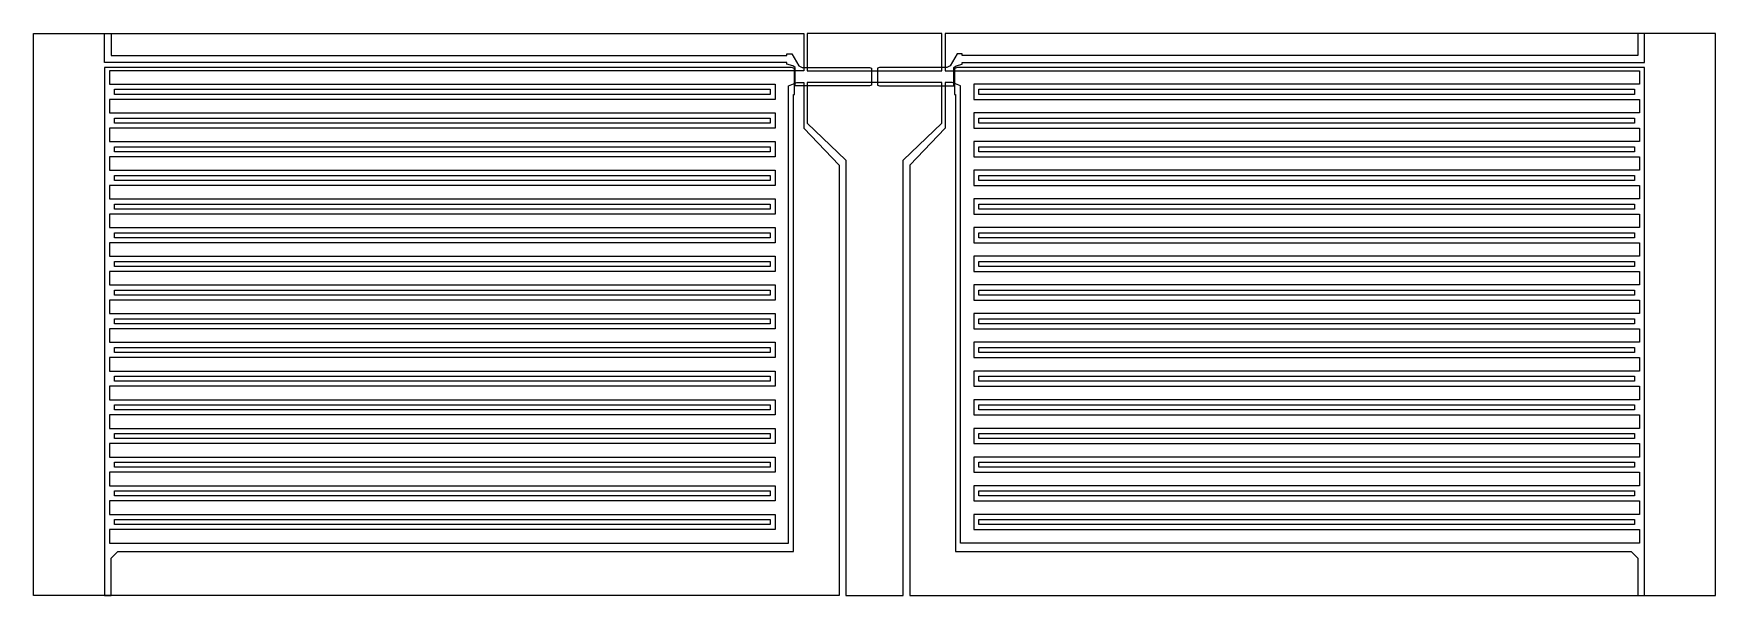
# Model space of a CAD drawing. Header units: inches. Extents: x -499 to 499, y -304 to 29.
import ezdxf

# ---------------------------------------------------------------- set-up
doc = ezdxf.new("R2010")
doc.units = ezdxf.units.IN
doc.header["$MEASUREMENT"] = 0
doc.layers.add('dielectric', color=50, linetype='Continuous')
doc.layers.add('electrodes B', color=170, linetype='Continuous')

msp = doc.modelspace()

# ---------------------------------------------------------------- linework, layer by layer
at = {"layer": 'dielectric'}
for points in [[(-42, 0), (-42, -27), (-21, -49), (-21, -304), (-499, -304), (-499, 29), (-42, 29), (-42, 7), (-454, 7), (-454, -1), (-59, -1), (-59, -10), (-454, -10), (-454, -18), (-59, -18), (-59, -27), (-454, -27), (-454, -35), (-59, -35), (-59, -44), (-454, -44), (-454, -52), (-59, -52), (-59, -61), (-454, -61), (-454, -69), (-59, -69), (-59, -78), (-454, -78), (-454, -86), (-59, -86), (-59, -95), (-454, -95), (-454, -103), (-59, -103), (-59, -112), (-454, -112), (-454, -120), (-59, -120), (-59, -129), (-454, -129), (-454, -137), (-59, -137), (-59, -146), (-454, -146), (-454, -154), (-59, -154), (-59, -163), (-454, -163), (-454, -171), (-59, -171), (-59, -180), (-454, -180), (-454, -188), (-59, -188), (-59, -197), (-454, -197), (-454, -205), (-59, -205), (-59, -214), (-454, -214), (-454, -222), (-59, -222), (-59, -231), (-454, -231), (-454, -239), (-59, -239), (-59, -248), (-454, -248), (-454, -256), (-59, -256), (-59, -265), (-454, -265), (-454, -273), (-51, -273), (-51, -2), (-46, 0), (-42, 0)], [(-40, 7), (40, 7), (40, 29), (-40, 29), (-40, 7)], [(42, 0), (42, -27), (21, -49), (21, -304), (499, -304), (499, 29), (42, 29), (42, 7), (454, 7), (454, -1), (59, -1), (59, -10), (454, -10), (454, -18), (59, -18), (59, -27), (454, -27), (454, -35), (59, -35), (59, -44), (454, -44), (454, -52), (59, -52), (59, -61), (454, -61), (454, -69), (59, -69), (59, -78), (454, -78), (454, -86), (59, -86), (59, -95), (454, -95), (454, -103), (59, -103), (59, -112), (454, -112), (454, -120), (59, -120), (59, -129), (454, -129), (454, -137), (59, -137), (59, -146), (454, -146), (454, -154), (59, -154), (59, -163), (454, -163), (454, -171), (59, -171), (59, -180), (454, -180), (454, -188), (59, -188), (59, -197), (454, -197), (454, -205), (59, -205), (59, -214), (454, -214), (454, -222), (59, -222), (59, -231), (454, -231), (454, -239), (59, -239), (59, -248), (454, -248), (454, -256), (59, -256), (59, -265), (454, -265), (454, -273), (51, -273), (51, -2), (46, 0), (42, 0)], [(-40, 0), (-40, -24), (-17, -46), (-17, -304), (17, -304), (17, -46), (40, -24), (40, 0), (-40, 0)]]:
    msp.add_lwpolyline(points, close=True, dxfattribs=at)
at = {"layer": 'electrodes B'}
for points in [[(-47, -2), (-47, 9), (-48.4, 10), (-52, 11), (-52, 12), (-457, 12), (-457, 29), (-453, 29), (-453, 16), (-52, 16), (-52, 17), (-49, 17), (-45, 10), (-43, 9), (-3, 9), (-1.8, 8.6), (-1.8, -1.6), (-3, -2), (-47, -2)], [(47, -2), (47, 9), (48.4, 10), (52, 11), (52, 12), (457, 12), (457, 29), (453, 29), (453, 16), (52, 16), (52, 17), (49, 17), (45, 10), (43, 9), (3, 9), (1.8, 8.6), (1.8, -1.6), (3, -2), (47, -2)], [(-47.4, 8.25), (-49.25, 9), (-457, 9), (-457, -304), (-453, -304), (-453, -282), (-449, -278), (-48, -278), (-48, -7), (-47.4, -7), (-47.4, 8.25)], [(47.4, 8.25), (47.4, -7), (48, -7), (48, -278), (449, -278), (453, -282), (453, -304), (457, -304), (457, 9), (49.25, 9), (47.4, 8.25)], [(-451, -4), (-62, -4), (-62, -7), (-451, -7), (-451, -4)], [(62, -4), (451, -4), (451, -7), (62, -7), (62, -4)], [(-451, -21), (-62, -21), (-62, -24), (-451, -24), (-451, -21)], [(62, -21), (451, -21), (451, -24), (62, -24), (62, -21)], [(-451, -38), (-62, -38), (-62, -41), (-451, -41), (-451, -38)], [(62, -38), (451, -38), (451, -41), (62, -41), (62, -38)], [(-451, -55), (-62, -55), (-62, -58), (-451, -58), (-451, -55)], [(62, -55), (451, -55), (451, -58), (62, -58), (62, -55)], [(-451, -72), (-62, -72), (-62, -75), (-451, -75), (-451, -72)], [(62, -72), (451, -72), (451, -75), (62, -75), (62, -72)], [(-451, -89), (-62, -89), (-62, -92), (-451, -92), (-451, -89)], [(62, -89), (451, -89), (451, -92), (62, -92), (62, -89)], [(-451, -106), (-62, -106), (-62, -109), (-451, -109), (-451, -106)], [(62, -106), (451, -106), (451, -109), (62, -109), (62, -106)], [(-451, -123), (-62, -123), (-62, -126), (-451, -126), (-451, -123)], [(62, -123), (451, -123), (451, -126), (62, -126), (62, -123)], [(-451, -140), (-62, -140), (-62, -143), (-451, -143), (-451, -140)], [(62, -140), (451, -140), (451, -143), (62, -143), (62, -140)], [(-451, -157), (-62, -157), (-62, -160), (-451, -160), (-451, -157)], [(62, -157), (451, -157), (451, -160), (62, -160), (62, -157)], [(-451, -174), (-62, -174), (-62, -177), (-451, -177), (-451, -174)], [(62, -174), (451, -174), (451, -177), (62, -177), (62, -174)], [(-451, -191), (-62, -191), (-62, -194), (-451, -194), (-451, -191)], [(62, -191), (451, -191), (451, -194), (62, -194), (62, -191)], [(-451, -208), (-62, -208), (-62, -211), (-451, -211), (-451, -208)], [(62, -208), (451, -208), (451, -211), (62, -211), (62, -208)], [(-451, -225), (-62, -225), (-62, -228), (-451, -228), (-451, -225)], [(62, -225), (451, -225), (451, -228), (62, -228), (62, -225)], [(-451, -242), (-62, -242), (-62, -245), (-451, -245), (-451, -242)], [(62, -242), (451, -242), (451, -245), (62, -245), (62, -242)], [(-451, -259), (-62, -259), (-62, -262), (-451, -262), (-451, -259)], [(62, -259), (451, -259), (451, -262), (62, -262), (62, -259)]]:
    msp.add_lwpolyline(points, close=True, dxfattribs=at)

doc.saveas('drawing.dxf')
